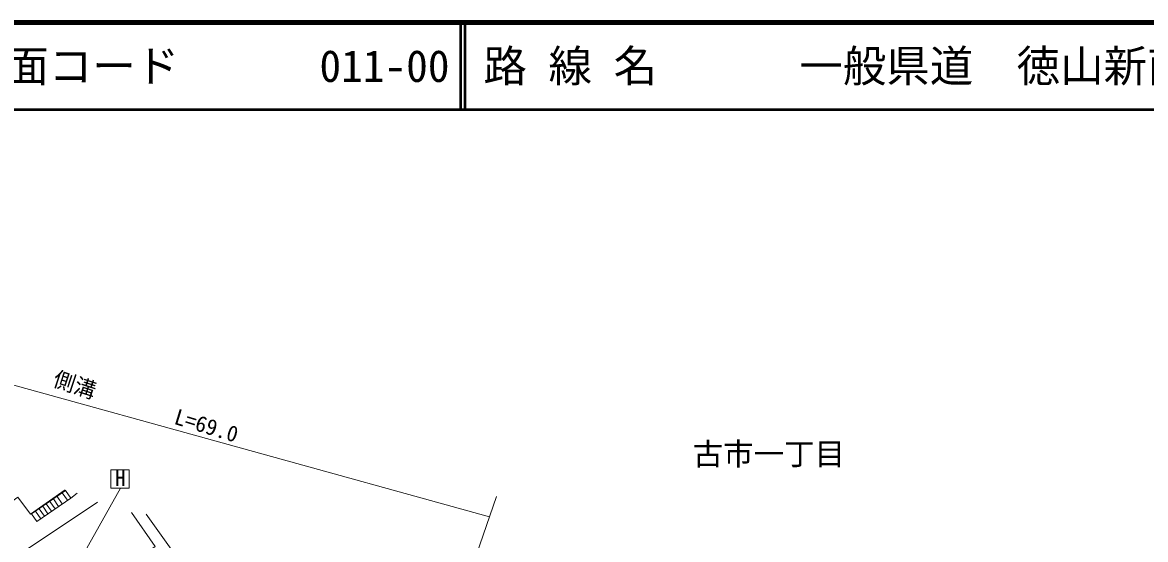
# Model space of a CAD drawing. Units: millimetres at full size, sheet at 1:1000; details may follow other scales. Extents: x 40000 to 680000, y 20000 to 380000.
# Drawn here: x 127350 to 256563, y 320562 to 380000 of the extents above; entities that cross this region are included whole.
import ezdxf
from ezdxf.enums import TextEntityAlignment as Align

# ---------------------------------------------------------------- set-up
doc = ezdxf.new("R2010")
doc.units = ezdxf.units.MM
doc.header["$LTSCALE"] = 1000
for name, color, linetype, lineweight in [('M-BGD', 7, 'Continuous', 13), ('M-STR-HTXT', 7, 'Continuous', 13), ('M-STR-STRC', 7, 'Continuous', 13), ('M-TTL', 2, 'Continuous', 140), ('M-TTL-LINE', 7, 'Continuous', 50)]:
    doc.layers.add(name, color=color, linetype=linetype, lineweight=lineweight)
doc.layers.add('M-BMK-HTXT', color=7, linetype='Continuous')
doc.layers.add('M-TTL-TXT', color=7, linetype='Continuous')
doc.styles.add('ＭＳ ゴシック', font='')
doc.styles.get('ＭＳ ゴシック').set_extended_font_data('MS Gothic')

msp = doc.modelspace()

# ---------------------------------------------------------------- linework, layer by layer
at = {"layer": 'M-BGD'}
for p, q in [((132529, 325072), (131924, 325930)), ((132906, 325332), (133646, 325872)), ((129677, 324382), (130279, 323522)), ((130088, 324666), (130691, 323806)), ((130500, 324950), (131103, 324090)), ((130912, 325233), (131515, 324373)), ((131324, 325517), (131926, 324657)), ((128853, 323815), (129456, 322955)), ((129265, 324099), (129868, 323239))]:
    msp.add_line(p, q, dxfattribs=at)
for points in [[(121463, 330281), (119060, 328662), (123041, 322766), (126811, 325418), (128265, 323493), (132251, 326268)], [(135972, 324857), (126638, 318628), (131105, 311851), (142609, 319766), (139901, 323674)], [(141585, 323479), (150519, 310992), (156062, 314981), (153372, 318796)]]:
    msp.add_lwpolyline(points, dxfattribs=at)
msp.add_lwpolyline([(128994, 322637), (132906, 325332), (132310, 326196), (128398, 323502)], close=True, dxfattribs=at)
at = {"layer": 'M-STR-HTXT'}
for p, q in [((112332, 342160), (181077, 323158)), ((129073, 309455), (138617, 326463)), ((172235, 297484), (181892, 325524))]:
    msp.add_line(p, q, dxfattribs=at)
at = {"layer": 'M-STR-STRC'}
for p, q in [((137534, 328563), (137534, 326463)), ((139634, 328563), (137534, 328563)), ((139634, 326463), (139634, 328563)), ((137534, 326463), (139634, 326463))]:
    msp.add_line(p, q, dxfattribs=at)
at = {"layer": 'M-TTL'}
msp.add_line((680000, 380000), (40000, 380000), dxfattribs=at)
at = {"layer": 'M-TTL-LINE'}
for p, q in [((177750, 380000), (177750, 370000)), ((178250, 380000), (178250, 370000)), ((40000, 370000), (680000, 370000))]:
    msp.add_line(p, q, dxfattribs=at)

# ---------------------------------------------------------------- texts
at = {"layer": 'M-BMK-HTXT', "style": 'ＭＳ ゴシック'}
msp.add_text('古市一丁目', height=2566, dxfattribs=at).set_placement((204473, 328348), align=Align.BOTTOM_LEFT)
at = {"layer": 'M-STR-HTXT', "style": 'ＭＳ ゴシック'}
for s, rotation, p in [('側溝\u3000', 341.704, (130546, 337756)), ('L=69.0', 343.027, (144518, 333352))]:
    msp.add_text(s, height=1833, rotation=rotation, dxfattribs=at).set_placement(p, align=Align.BOTTOM_LEFT)
at = {"layer": 'M-STR-STRC', "style": 'ＭＳ ゴシック'}
msp.add_text('H', height=1833, dxfattribs=at).set_placement((137986, 326155), align=Align.BOTTOM_LEFT)
at = {"layer": 'M-TTL-TXT', "style": 'ＭＳ ゴシック'}
for s, p in [('路 線 名', (180380, 375000)), ('一般県道\u3000徳山新南陽線', (216734, 375000)), ('図面コード', (120380, 375000)), ('011-00', (161521, 375000))]:
    msp.add_text(s, height=3666, dxfattribs=at).set_placement(p, align=Align.MIDDLE_LEFT)

doc.saveas('drawing.dxf')
